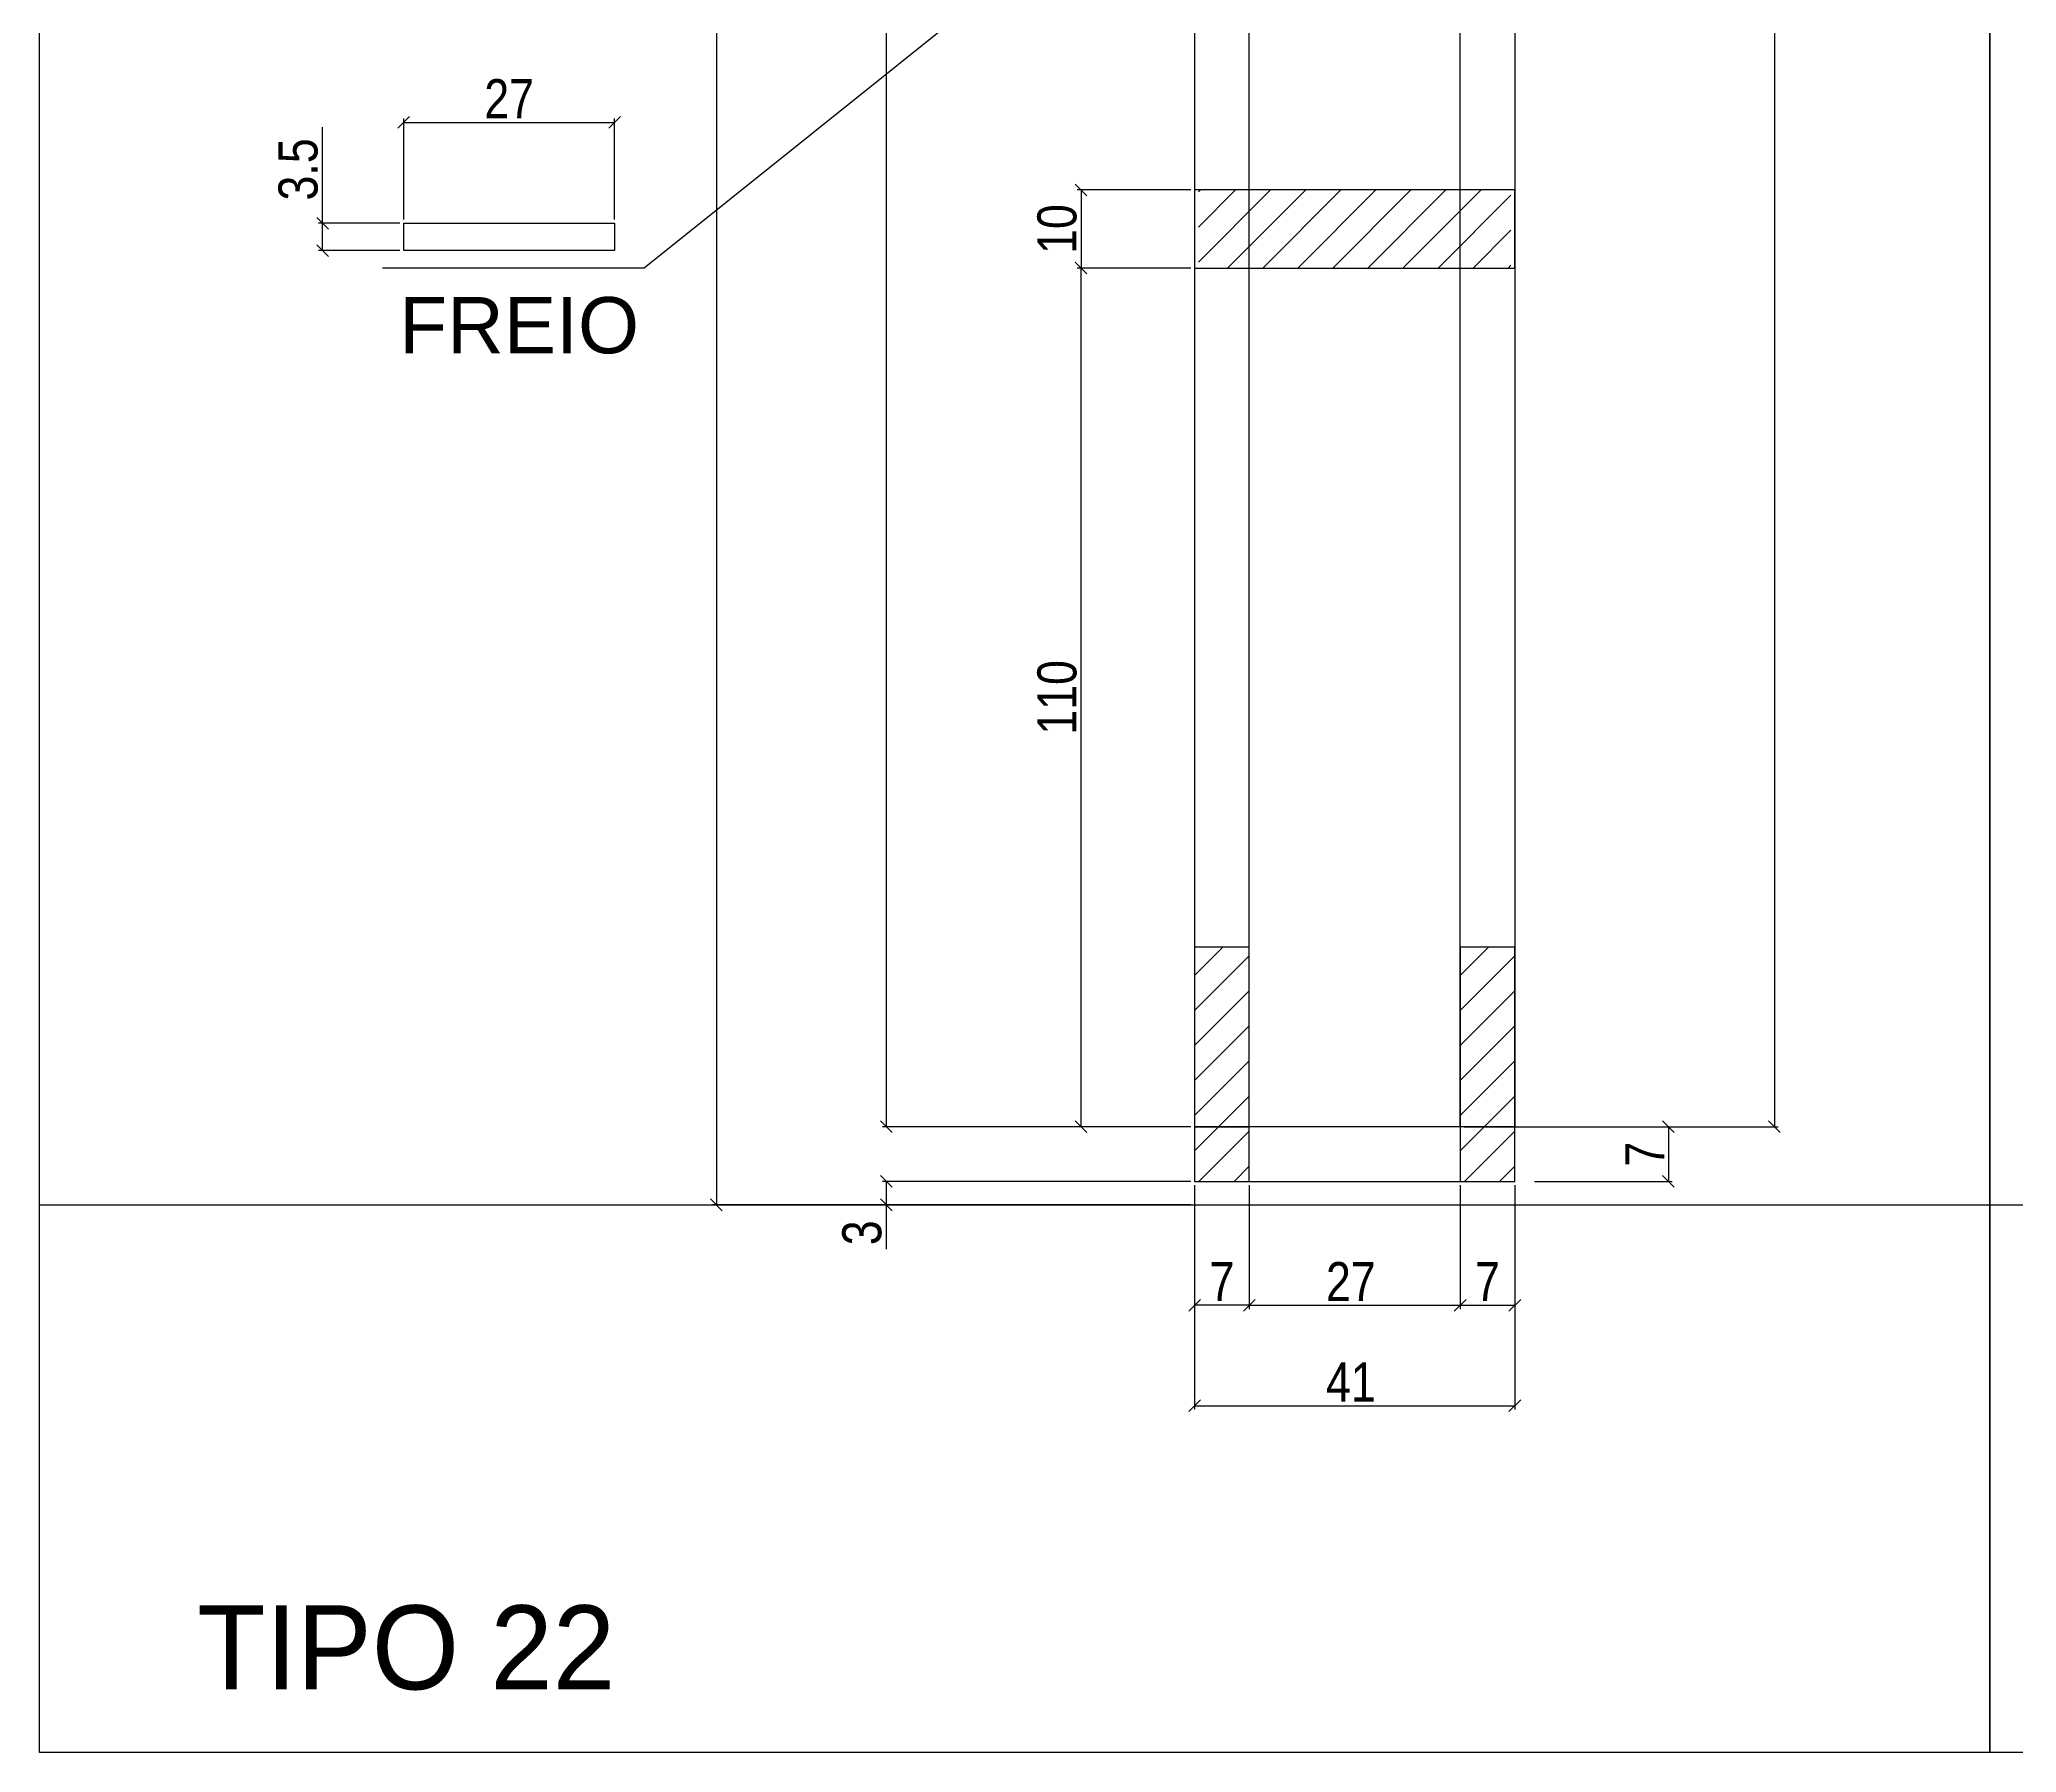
# Model space of a CAD drawing. Header units: millimetres. Extents: x -1501 to 2149, y 662 to 5627.
# Drawn here: x -962 to -456, y 2201 to 2640 of the extents above; entities that cross this region are included whole.
import ezdxf

# ---------------------------------------------------------------- set-up
doc = ezdxf.new("R2010")
doc.units = ezdxf.units.MM
for name, color, linetype in [('1', 1, 'Continuous'), ('COTA', 241, 'Continuous'), ('GARFOS OK', 3, 'Continuous'), ('Painéis', 200, 'Continuous'), ('SARR_3.5x7', 81, 'Continuous'), ('SARR_7x7', 40, 'Continuous'), ('VIGAS', 3, 'Continuous')]:
    doc.layers.add(name, color=color, linetype=linetype)
doc.styles.add('COTA TECNICA 2X', font='techl___.ttf', dxfattribs={"height": 10})
doc.styles.add('R80-50', font='arial.ttf', dxfattribs={"height": 10})
doc.styles.add('ROMAS860', font='ROMAS860.SHX', dxfattribs={"height": 8.5})
doc.dimstyles.new('SECAO', dxfattribs={"dimscale": 0.333333, "dimtxt": 5, "dimasz": 9, "dimexe": 3, "dimexo": 3, "dimgap": 3, "dimtad": 1, "dimdec": 1, "dimlfac": 0.5, "dimzin": 12, "dimdsep": 46, "dimtxsty": 'COTA TECNICA 2X', "dimblk1": 'OBLIQUE', "dimblk2": 'OBLIQUE', "dimsah": 1, "dimcen": 0.9, "dimclrd": 4, "dimclre": 4, "dimclrt": 240, "dimadec": 1, "dimazin": 3, "dimtfac": 1, "dimtdec": 1, "dimtmove": 0, "dimatfit": 3, "dimfxl": 1, "dimtolj": 1, "dimtzin": 12, "dimarcsym": 0})

# ---------------------------------------------------------------- blocks, each defined once
blk = doc.blocks.new('_Oblique')
at = {"layer": '1', "color": 0, "lineweight": -2}
blk.add_line((-0.5, -0.5), (0.5, 0.5), dxfattribs=at)
blk = doc.blocks.new('*D518')
at = {"layer": 'COTA', "color": 4, "lineweight": -2, "transparency": 16777216}
for p, q in [((-667.66, 2949.74), (-746.62, 2949.74)), ((-745.62, 2949.74), (-745.62, 2361.64)), ((-667.66, 2361.64), (-746.62, 2361.64))]:
    blk.add_line(p, q, dxfattribs=at)
at = {"layer": 'Defpoints', "color": 0, "transparency": 16777216}
for p in [(-666.66, 2949.74), (-745.62, 2361.64), (-666.66, 2361.64)]:
    blk.add_point(p, dxfattribs=at)
at = {"layer": 'COTA', "color": 4, "lineweight": -2, "transparency": 16777216, "xscale": 3, "yscale": 3, "zscale": 3}
for p, rotation in [((-745.62, 2949.74), 90), ((-745.62, 2361.64), 270)]:
    blk.add_blockref('_Oblique', p, dxfattribs=dict(at, rotation=rotation))
at = {"layer": 'COTA', "color": 240, "transparency": 16777216, "insert": (-751.72, 2655.69), "char_height": 10, "attachment_point": 5, "rotation": 90, "style": 'COTA TECNICA 2X'}
blk.add_mtext('\\A1;294', dxfattribs=at)
blk = doc.blocks.new('*D519')
at = {"layer": 'COTA', "color": 4, "lineweight": -2, "transparency": 16777216}
for p, q in [((-666.66, 2346.64), (-666.66, 2289.19)), ((-584.66, 2346.64), (-584.66, 2289.19)), ((-666.66, 2290.19), (-584.66, 2290.19))]:
    blk.add_line(p, q, dxfattribs=at)
at = {"layer": 'Defpoints', "color": 0, "transparency": 16777216}
for p in [(-666.66, 2347.64), (-584.66, 2347.64), (-584.66, 2290.19)]:
    blk.add_point(p, dxfattribs=at)
at = {"layer": 'COTA', "color": 4, "lineweight": -2, "transparency": 16777216, "xscale": 3, "yscale": 3, "zscale": 3, "rotation": 180}
blk.add_blockref('_Oblique', (-666.66, 2290.19), dxfattribs=at)
at = {"layer": 'COTA', "color": 4, "lineweight": -2, "transparency": 16777216, "xscale": 3, "yscale": 3, "zscale": 3}
blk.add_blockref('_Oblique', (-584.66, 2290.19), dxfattribs=at)
at = {"layer": 'COTA', "color": 240, "transparency": 16777216, "insert": (-626.66, 2296.26), "char_height": 10, "attachment_point": 5, "style": 'COTA TECNICA 2X'}
blk.add_mtext('\\A1;41', dxfattribs=at)
blk = doc.blocks.new('*D520')
at = {"layer": 'COTA', "color": 4, "lineweight": -2, "transparency": 16777216}
for p, q in [((-652.66, 2346.64), (-652.66, 2314.91)), ((-598.66, 2346.64), (-598.66, 2314.91)), ((-652.66, 2315.91), (-598.66, 2315.91))]:
    blk.add_line(p, q, dxfattribs=at)
at = {"layer": 'Defpoints', "color": 0, "transparency": 16777216}
for p in [(-652.66, 2347.64), (-598.66, 2347.64), (-598.66, 2315.91)]:
    blk.add_point(p, dxfattribs=at)
at = {"layer": 'COTA', "color": 4, "lineweight": -2, "transparency": 16777216, "xscale": 3, "yscale": 3, "zscale": 3, "rotation": 180}
blk.add_blockref('_Oblique', (-652.66, 2315.91), dxfattribs=at)
at = {"layer": 'COTA', "color": 4, "lineweight": -2, "transparency": 16777216, "xscale": 3, "yscale": 3, "zscale": 3}
blk.add_blockref('_Oblique', (-598.66, 2315.91), dxfattribs=at)
at = {"layer": 'COTA', "color": 240, "transparency": 16777216, "insert": (-626.66, 2321.98), "char_height": 10, "attachment_point": 5, "style": 'COTA TECNICA 2X'}
blk.add_mtext('\\A1;27', dxfattribs=at)
blk = doc.blocks.new('*D521')
at = {"layer": 'COTA', "color": 4, "lineweight": -2, "transparency": 16777216}
blk.add_line((-598.66, 2315.91), (-584.66, 2315.91), dxfattribs=at)
at = {"layer": 'Defpoints', "color": 0, "transparency": 16777216}
for p in [(-598.66, 2315.91), (-584.66, 2315.91), (-584.66, 2315.91)]:
    blk.add_point(p, dxfattribs=at)
at = {"layer": 'COTA', "color": 4, "lineweight": -2, "transparency": 16777216, "xscale": 3, "yscale": 3, "zscale": 3, "rotation": 180}
blk.add_blockref('_Oblique', (-598.66, 2315.91), dxfattribs=at)
at = {"layer": 'COTA', "color": 4, "lineweight": -2, "transparency": 16777216, "xscale": 3, "yscale": 3, "zscale": 3}
blk.add_blockref('_Oblique', (-584.66, 2315.91), dxfattribs=at)
at = {"layer": 'COTA', "color": 240, "transparency": 16777216, "insert": (-591.66, 2321.98), "char_height": 10, "attachment_point": 5, "style": 'COTA TECNICA 2X'}
blk.add_mtext('\\A1;7', dxfattribs=at)
blk = doc.blocks.new('*D522')
at = {"layer": 'COTA', "color": 4, "lineweight": -2, "transparency": 16777216}
blk.add_line((-652.66, 2315.91), (-666.66, 2315.91), dxfattribs=at)
at = {"layer": 'Defpoints', "color": 0, "transparency": 16777216}
for p in [(-666.66, 2315.91), (-666.66, 2315.91), (-652.66, 2315.91)]:
    blk.add_point(p, dxfattribs=at)
at = {"layer": 'COTA', "color": 4, "lineweight": -2, "transparency": 16777216, "xscale": 3, "yscale": 3, "zscale": 3, "rotation": 180}
blk.add_blockref('_Oblique', (-666.66, 2315.91), dxfattribs=at)
at = {"layer": 'COTA', "color": 4, "lineweight": -2, "transparency": 16777216, "xscale": 3, "yscale": 3, "zscale": 3}
blk.add_blockref('_Oblique', (-652.66, 2315.91), dxfattribs=at)
at = {"layer": 'COTA', "color": 240, "transparency": 16777216, "insert": (-659.66, 2321.98), "char_height": 10, "attachment_point": 5, "style": 'COTA TECNICA 2X'}
blk.add_mtext('\\A1;7', dxfattribs=at)
blk = doc.blocks.new('*D523')
at = {"layer": 'COTA', "color": 4, "lineweight": -2, "transparency": 16777216}
for p, q in [((-667.66, 2601.55), (-696.75, 2601.55)), ((-695.75, 2601.55), (-695.75, 2581.55)), ((-667.66, 2581.55), (-696.75, 2581.55))]:
    blk.add_line(p, q, dxfattribs=at)
at = {"layer": 'Defpoints', "color": 0, "transparency": 16777216}
for p in [(-666.66, 2601.55), (-695.75, 2581.55), (-666.66, 2581.55)]:
    blk.add_point(p, dxfattribs=at)
at = {"layer": 'COTA', "color": 4, "lineweight": -2, "transparency": 16777216, "xscale": 3, "yscale": 3, "zscale": 3}
for p, rotation in [((-695.75, 2601.55), 90), ((-695.75, 2581.55), 270)]:
    blk.add_blockref('_Oblique', p, dxfattribs=dict(at, rotation=rotation))
at = {"layer": 'COTA', "color": 240, "transparency": 16777216, "insert": (-701.86, 2591.55), "char_height": 10, "attachment_point": 5, "rotation": 90, "style": 'COTA TECNICA 2X'}
blk.add_mtext('\\A1;10', dxfattribs=at)
blk = doc.blocks.new('*D525')
at = {"layer": 'COTA', "color": 4, "lineweight": -2, "transparency": 16777216}
for p, q in [((-653.66, 2983.74), (-790.12, 2983.74)), ((-789.12, 2983.74), (-789.12, 2341.64)), ((-667.66, 2341.64), (-790.12, 2341.64))]:
    blk.add_line(p, q, dxfattribs=at)
at = {"layer": 'Defpoints', "color": 0, "transparency": 16777216}
for p in [(-652.66, 2983.74), (-789.12, 2341.64), (-666.66, 2341.64)]:
    blk.add_point(p, dxfattribs=at)
at = {"layer": 'COTA', "color": 4, "lineweight": -2, "transparency": 16777216, "xscale": 3, "yscale": 3, "zscale": 3}
for p, rotation in [((-789.12, 2983.74), 90), ((-789.12, 2341.64), 270)]:
    blk.add_blockref('_Oblique', p, dxfattribs=dict(at, rotation=rotation))
at = {"layer": 'COTA', "color": 240, "transparency": 16777216, "insert": (-795.34, 2662.69), "char_height": 10, "attachment_point": 5, "rotation": 90, "style": 'COTA TECNICA 2X'}
blk.add_mtext('\\A1;321', dxfattribs=at)
blk = doc.blocks.new('*D526')
at = {"layer": 'COTA', "color": 4, "lineweight": -2, "transparency": 16777216}
for p, q in [((-667.66, 2347.64), (-746.62, 2347.64)), ((-745.62, 2347.64), (-745.62, 2341.64)), ((-667.66, 2341.64), (-746.62, 2341.64)), ((-745.62, 2341.64), (-745.62, 2330.31))]:
    blk.add_line(p, q, dxfattribs=at)
at = {"layer": 'Defpoints', "color": 0, "transparency": 16777216}
for p in [(-666.66, 2347.64), (-745.62, 2341.64), (-666.66, 2341.64)]:
    blk.add_point(p, dxfattribs=at)
at = {"layer": 'COTA', "color": 4, "lineweight": -2, "transparency": 16777216, "xscale": 3, "yscale": 3, "zscale": 3}
for p, rotation in [((-745.62, 2347.64), 90), ((-745.62, 2341.64), 270)]:
    blk.add_blockref('_Oblique', p, dxfattribs=dict(at, rotation=rotation))
at = {"layer": 'COTA', "color": 240, "transparency": 16777216, "insert": (-751.83, 2334.48), "char_height": 10, "attachment_point": 5, "rotation": 90, "style": 'COTA TECNICA 2X'}
blk.add_mtext('\\A1;3', dxfattribs=at)
blk = doc.blocks.new('*D529')
at = {"layer": 'COTA', "color": 4, "lineweight": -2, "transparency": 16777216}
for p, q in [((-667.66, 2581.55), (-696.75, 2581.55)), ((-695.75, 2361.64), (-695.75, 2581.55)), ((-668.66, 2361.64), (-696.75, 2361.64))]:
    blk.add_line(p, q, dxfattribs=at)
at = {"layer": 'Defpoints', "color": 0, "transparency": 16777216}
for p in [(-695.75, 2581.55), (-666.66, 2581.55), (-667.66, 2361.64)]:
    blk.add_point(p, dxfattribs=at)
at = {"layer": 'COTA', "color": 4, "lineweight": -2, "transparency": 16777216, "xscale": 3, "yscale": 3, "zscale": 3}
for p, rotation in [((-695.75, 2581.55), 90), ((-695.75, 2361.64), 270)]:
    blk.add_blockref('_Oblique', p, dxfattribs=dict(at, rotation=rotation))
at = {"layer": 'COTA', "color": 240, "transparency": 16777216, "insert": (-701.86, 2471.6), "char_height": 10, "attachment_point": 5, "rotation": 90, "style": 'COTA TECNICA 2X'}
blk.add_mtext('\\A1;110', dxfattribs=at)
blk = doc.blocks.new('*D541')
at = {"layer": 'COTA', "color": 4, "lineweight": -2, "transparency": 16777216}
for p, q in [((-582.66, 2947.71), (-517.18, 2947.71)), ((-518.18, 2947.71), (-518.18, 2361.64)), ((-582.66, 2361.64), (-517.18, 2361.64))]:
    blk.add_line(p, q, dxfattribs=at)
at = {"layer": 'Defpoints', "color": 0, "transparency": 16777216}
for p in [(-583.66, 2947.71), (-583.66, 2361.64), (-518.18, 2361.64)]:
    blk.add_point(p, dxfattribs=at)
at = {"layer": 'COTA', "color": 4, "lineweight": -2, "transparency": 16777216, "xscale": 3, "yscale": 3, "zscale": 3}
for p, rotation in [((-518.18, 2947.71), 90), ((-518.18, 2361.64), 270)]:
    blk.add_blockref('_Oblique', p, dxfattribs=dict(at, rotation=rotation))
at = {"layer": 'COTA', "color": 240, "transparency": 16777216, "insert": (-524.43, 2654.68), "char_height": 10, "attachment_point": 5, "rotation": 90, "style": 'COTA TECNICA 2X'}
blk.add_mtext('\\A1;293', dxfattribs=at)
blk = doc.blocks.new('*D542')
at = {"layer": 'COTA', "color": 4, "lineweight": -2, "transparency": 16777216}
for p, q in [((-597.66, 2361.64), (-544.33, 2361.64)), ((-545.33, 2361.64), (-545.33, 2347.64)), ((-579.6, 2347.64), (-544.33, 2347.64))]:
    blk.add_line(p, q, dxfattribs=at)
at = {"layer": 'Defpoints', "color": 0, "transparency": 16777216}
for p in [(-598.66, 2361.64), (-580.6, 2347.64), (-545.33, 2347.64)]:
    blk.add_point(p, dxfattribs=at)
at = {"layer": 'COTA', "color": 4, "lineweight": -2, "transparency": 16777216, "xscale": 3, "yscale": 3, "zscale": 3}
for p, rotation in [((-545.33, 2361.64), 90), ((-545.33, 2347.64), 270)]:
    blk.add_blockref('_Oblique', p, dxfattribs=dict(at, rotation=rotation))
at = {"layer": 'COTA', "color": 240, "transparency": 16777216, "insert": (-551.4, 2354.64), "char_height": 10, "attachment_point": 5, "rotation": 90, "style": 'COTA TECNICA 2X'}
blk.add_mtext('\\A1;7', dxfattribs=at)
blk = doc.blocks.new('*D544')
at = {"layer": 'COTA', "color": 4, "lineweight": -2, "transparency": 16777216}
for p, q in [((-890, 2593.02), (-890, 2617.63)), ((-870.21, 2593.02), (-891, 2593.02)), ((-890, 2586.02), (-890, 2593.02)), ((-870.21, 2586.02), (-891, 2586.02))]:
    blk.add_line(p, q, dxfattribs=at)
at = {"layer": 'Defpoints', "color": 0, "transparency": 16777216}
for p in [(-890, 2593.02), (-869.21, 2593.02), (-869.21, 2586.02)]:
    blk.add_point(p, dxfattribs=at)
at = {"layer": 'COTA', "color": 4, "lineweight": -2, "transparency": 16777216, "xscale": 3, "yscale": 3, "zscale": 3}
for p, rotation in [((-890, 2593.02), 90), ((-890, 2586.02), 270)]:
    blk.add_blockref('_Oblique', p, dxfattribs=dict(at, rotation=rotation))
at = {"layer": 'COTA', "color": 240, "transparency": 16777216, "insert": (-896.22, 2606.82), "char_height": 10, "attachment_point": 5, "rotation": 90, "style": 'COTA TECNICA 2X'}
blk.add_mtext('\\A1;3.5', dxfattribs=at)
blk = doc.blocks.new('*D639')
at = {"layer": 'COTA', "color": 4, "lineweight": -2, "transparency": 16777216}
for p, q in [((-869.21, 2594.02), (-869.21, 2619.86)), ((-869.21, 2618.86), (-815.21, 2618.86)), ((-815.21, 2594.02), (-815.21, 2619.86))]:
    blk.add_line(p, q, dxfattribs=at)
at = {"layer": 'Defpoints', "color": 0, "transparency": 16777216}
for p in [(-815.21, 2618.86), (-869.21, 2593.02), (-815.21, 2593.02)]:
    blk.add_point(p, dxfattribs=at)
at = {"layer": 'COTA', "color": 4, "lineweight": -2, "transparency": 16777216, "xscale": 3, "yscale": 3, "zscale": 3, "rotation": 180}
blk.add_blockref('_Oblique', (-869.21, 2618.86), dxfattribs=at)
at = {"layer": 'COTA', "color": 4, "lineweight": -2, "transparency": 16777216, "xscale": 3, "yscale": 3, "zscale": 3}
blk.add_blockref('_Oblique', (-815.21, 2618.86), dxfattribs=at)
at = {"layer": 'COTA', "color": 240, "transparency": 16777216, "insert": (-842.21, 2624.93), "char_height": 10, "attachment_point": 5, "style": 'COTA TECNICA 2X'}
blk.add_mtext('\\A1;27', dxfattribs=at)

msp = doc.modelspace()

# ---------------------------------------------------------------- hatches: boundary and pattern name
at = {"layer": 'COTA'}
h = msp.add_hatch(dxfattribs=at)
h.set_pattern_fill('ANSI31', color=256, scale=2, style=0)
h.set_pattern_definition([(45, (-26794.259, -194691.2387), (-4.49012806, 4.49012806), [])])
h.paths.add_polyline_path([(-585.66, 2601.55), (-665.66, 2601.55), (-665.66, 2581.55), (-585.66, 2581.55)])
h = msp.add_hatch(dxfattribs=at)
h.set_pattern_fill('ANSI31', color=256, scale=2, style=0)
h.set_pattern_definition([(45, (-20510.8736, -3461.547), (-4.490128, 4.490128), [])])
h.paths.add_polyline_path([(-666.66, 2347.64), (-652.66, 2347.64), (-652.66, 2407.64), (-666.66, 2407.64)])
h = msp.add_hatch(dxfattribs=at)
h.set_pattern_fill('ANSI31', color=256, scale=2, style=0)
h.set_pattern_definition([(45, (-20442.8736, -3461.547), (-4.490128, 4.490128), [])])
h.paths.add_polyline_path([(-598.66, 2347.64), (-584.66, 2347.64), (-584.66, 2407.64), (-598.66, 2407.64)])

# ---------------------------------------------------------------- linework, layer by layer
at = {"linetype": 'Continuous'}
msp.add_lwpolyline([(-644.66, 2347.64), (-584.66, 2347.64), (-584.66, 2361.64), (-666.66, 2361.64), (-666.66, 2347.64), (-644.66, 2347.64)], dxfattribs=at)
at = {"layer": 'COTA', "color": 1}
for p, q in [((-962.48, 2341.64), (-462.99, 2341.64)), ((-462.99, 2341.64), (36.51, 2341.64))]:
    msp.add_line(p, q, dxfattribs=at)
at = {"layer": 'GARFOS OK', "color": 3}
for p, q in [((-652.66, 2705.69), (-807.61, 2581.49)), ((-807.61, 2581.49), (-874.63, 2581.49))]:
    msp.add_line(p, q, dxfattribs=at)
at = {"layer": 'Painéis'}
msp.add_lwpolyline([(-666.66, 2581.55), (-584.66, 2581.55), (-584.66, 2601.55), (-666.66, 2601.55), (-666.66, 2581.55)], dxfattribs=at)
for points in [[(-666.66, 2347.64), (-652.66, 2347.64), (-652.66, 2407.64), (-666.66, 2407.64)], [(-598.66, 2347.64), (-584.66, 2347.64), (-584.66, 2407.64), (-598.66, 2407.64)]]:
    msp.add_lwpolyline(points, close=True, dxfattribs=at)
at = {"layer": 'SARR_3.5x7', "linetype": 'Continuous'}
msp.add_lwpolyline([(-869.21, 2593.02), (-815.21, 2593.02), (-815.21, 2586.02), (-869.21, 2586.02)], close=True, dxfattribs=at)
at = {"layer": 'SARR_7x7', "linetype": 'Continuous'}
for points in [[(-666.66, 2361.64), (-652.66, 2361.64), (-652.66, 2949.74), (-666.66, 2949.74)], [(-584.66, 2361.64), (-598.66, 2361.64), (-598.66, 2947.71), (-584.66, 2947.71)]]:
    msp.add_lwpolyline(points, close=True, dxfattribs=at)
at = {"layer": 'VIGAS'}
for points in [[(-462.99, 2201.39), (-962.48, 2201.39), (-962.48, 3051.82), (-462.99, 3051.82)], [(36.51, 2201.39), (-462.99, 2201.39), (-462.99, 3051.82), (36.51, 3051.82)]]:
    msp.add_lwpolyline(points, close=True, dxfattribs=at)

# ---------------------------------------------------------------- texts
at = {"layer": 'COTA', "color": 7, "style": 'ROMAS860'}
msp.add_text('TIPO 22', height=21.505, dxfattribs=at).set_placement((-922.13, 2217.55))
at = {"layer": 'VIGAS', "color": 7, "insert": (-870.4, 2574.12), "char_height": 14.4, "attachment_point": 1, "style": 'R80-50'}
msp.add_mtext_dynamic_manual_height_columns('FREIO', width=162.221, gutter_width=50, heights=[0], dxfattribs=at)

# ---------------------------------------------------------------- dimensions: what is measured, and where the dimension line sits
at = {"layer": 'COTA', "color": 3}
for base, p1, p2, picture, middle in [((-789.1185, 2341.6437), (-652.6552, 2983.7369), (-666.6552, 2341.6437), '*D525', (-795.3378, 2662.6903)), ((-745.6151, 2361.6437), (-666.6552, 2949.7369), (-666.6552, 2361.6437), '*D518', (-751.7174, 2655.6903)), ((-518.18, 2361.64), (-583.66, 2947.71), (-583.66, 2361.64), '*D541', (-524.43, 2654.68)), ((-890, 2593.02), (-869.21, 2586.02), (-869.21, 2593.02), '*D544', (-896.22, 2606.82)), ((-695.75, 2581.55), (-666.66, 2601.55), (-666.66, 2581.55), '*D523', (-701.86, 2591.55)), ((-695.75, 2581.55), (-667.66, 2361.64), (-666.66, 2581.55), '*D529', (-701.86, 2471.6)), ((-545.33, 2347.64), (-598.66, 2361.64), (-580.6, 2347.64), '*D542', (-551.4, 2354.64)), ((-745.62, 2341.64), (-666.66, 2347.64), (-666.66, 2341.64), '*D526', (-751.83, 2334.48))]:
    dim = msp.add_linear_dim(base=base, p1=p1, p2=p2, angle=90, dimstyle='SECAO', dxfattribs=at)
    dim.commit()
    dim.dimension.update_dxf_attribs({"geometry": picture, "text_midpoint": middle})
for base, p1, p2, picture, middle in [((-815.21, 2618.86), (-869.21, 2593.02), (-815.21, 2593.02), '*D639', (-842.21, 2624.93)), ((-666.66, 2315.91), (-652.66, 2315.91), (-666.66, 2315.91), '*D522', (-659.66, 2321.98))]:
    dim = msp.add_linear_dim(base=base, p1=p1, p2=p2, dimstyle='SECAO', dxfattribs=at)
    dim.commit()
    dim.dimension.update_dxf_attribs({"geometry": picture, "text_midpoint": middle})
for base, p1, p2, picture, middle in [((-584.66, 2290.19), (-666.66, 2347.64), (-584.66, 2347.64), '*D519', (-626.66, 2290.19)), ((-598.66, 2315.91), (-652.66, 2347.64), (-598.66, 2347.64), '*D520', (-626.66, 2315.91)), ((-584.66, 2315.91), (-598.66, 2315.91), (-584.66, 2315.91), '*D521', (-591.66, 2315.91))]:
    dim = msp.add_linear_dim(base=base, p1=p1, p2=p2, dimstyle='SECAO', dxfattribs=at)
    dim.commit()
    dim.dimension.update_dxf_attribs({"geometry": picture, "text_midpoint": middle, "dimtype": 160})

doc.saveas('drawing.dxf')
